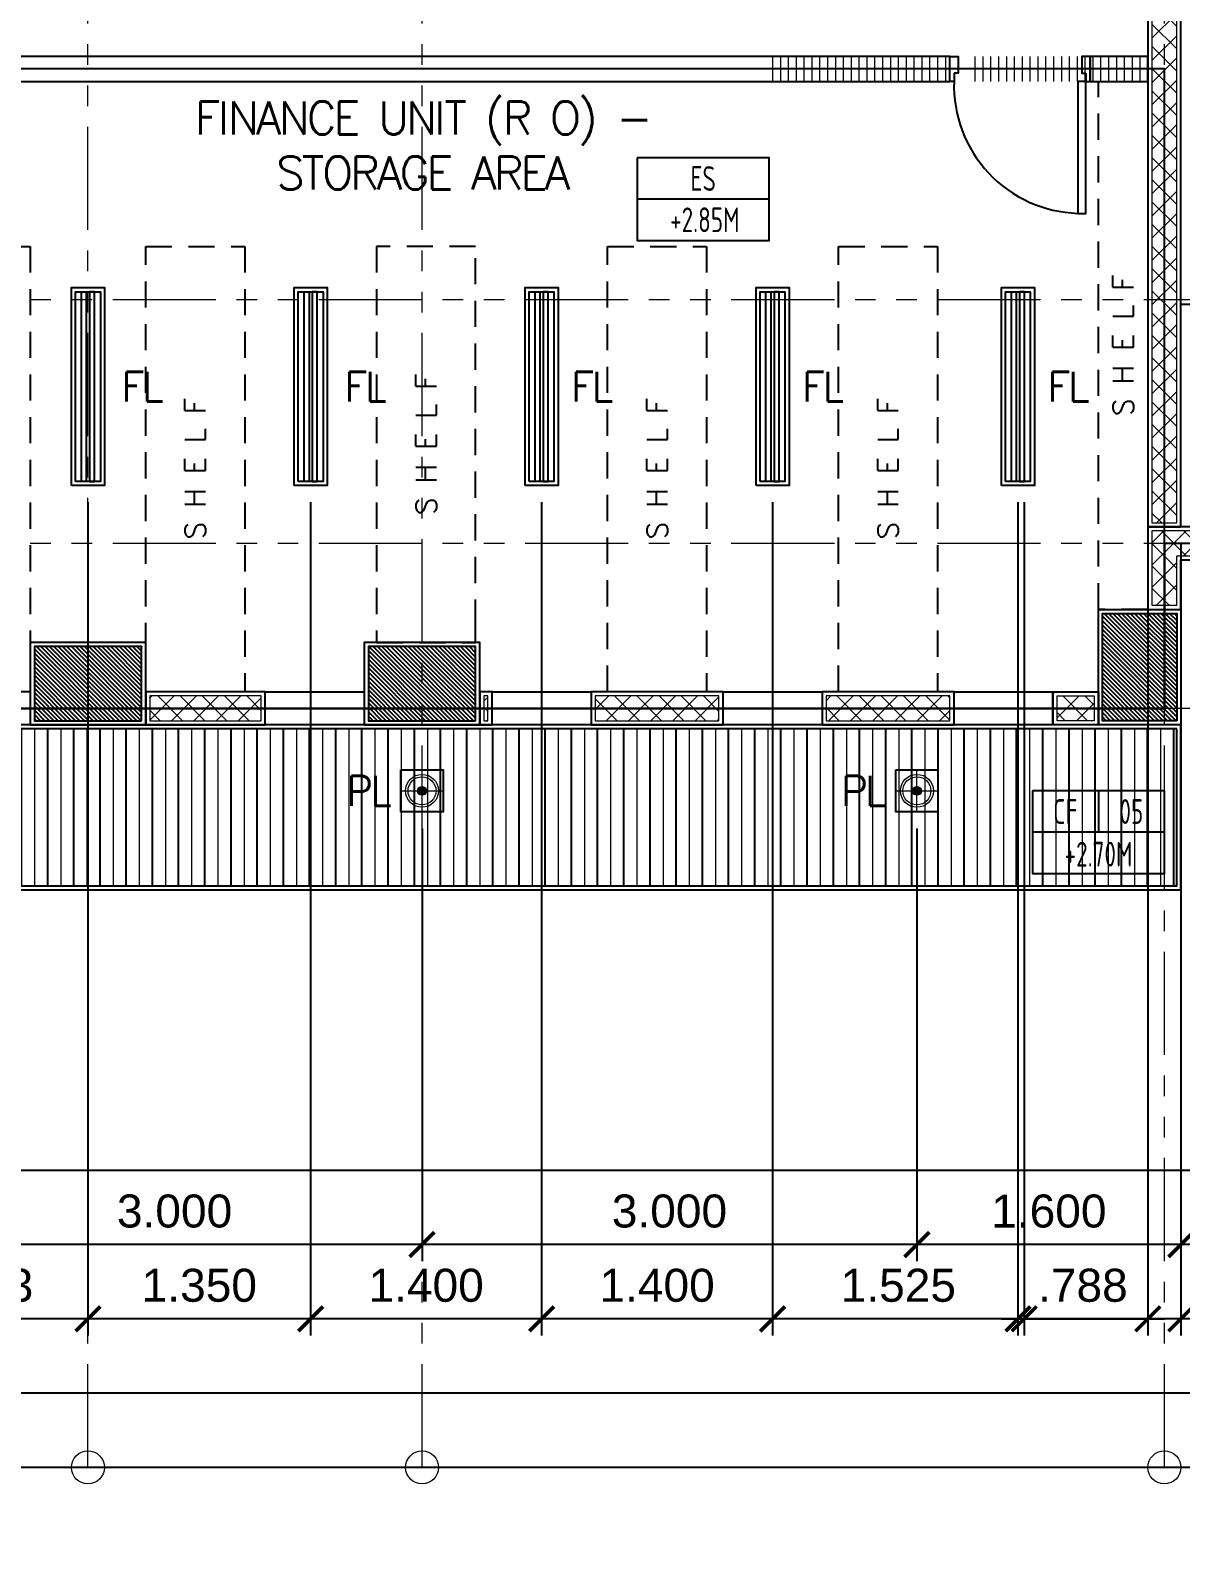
# Model space of a CAD drawing. Header units: metres. Extents: x -12400 to 1, y 0 to 106422.
# Drawn here: x -12202.19 to -12195.21, y 106331.7 to 106340.85 of the extents above; entities that cross this region are included whole.
import ezdxf
from ezdxf.enums import TextEntityAlignment as Align

# ---------------------------------------------------------------- set-up
doc = ezdxf.new("R2010")
doc.units = ezdxf.units.M
doc.header["$PDMODE"] = 35
doc.linetypes.add('HIDDEN2', pattern=[4.762499999999999, 3.175, -1.5875])
doc.linetypes.add('PHANTOM2', pattern=[1.25, 0.625, -0.125, 0.125, -0.125, 0.125, -0.125])
for name, color, linetype, lineweight in [('0.1', 1, 'Continuous', 9), ('A-DIM-100', 8, 'Continuous', 0), ('DIM 001', 251, 'Continuous', 13), ('HATCH', 250, 'Continuous', 5), ('LAYOUT', 1, 'Continuous', 20), ('LF 001', 51, 'Continuous', 20)]:
    doc.layers.add(name, color=color, linetype=linetype, lineweight=lineweight)
for name, color, linetype in [('C-SCHED', 1, 'Continuous'), ('E_FIX_LIGHT1', 2, 'Continuous'), ('FIXTURE', 35, 'Continuous'), ('lighting', 1, 'Continuous'), ('stone', 15, 'Continuous'), ('txt', 2, 'Continuous'), ('WALL', 7, 'Continuous')]:
    doc.layers.add(name, color=color, linetype=linetype)
doc.layers.add('GUIDELINES', color=206, linetype='Continuous', plot=False)
doc.styles.add('architxt', font='architxt.shx', dxfattribs={"width": 0.8})
doc.styles.add('DIMTXT-100', font='arial.ttf')
doc.styles.add('swis721', font='swiss.ttf')
doc.styles.add('T.25', font='romans.shx', dxfattribs={"height": 0.2})
doc.dimstyles.new('D-100', dxfattribs={"dimtxt": 0.2, "dimasz": 0.15, "dimexe": 0.1, "dimexo": 0.1, "dimgap": 0.1, "dimtad": 1, "dimdec": 3, "dimzin": 4, "dimdsep": 46, "dimtxsty": 'DIMTXT-100', "dimblk": 'ARCHTICK', "dimcen": 0.2, "dimdle": 0.1, "dimclrd": 8, "dimclre": 8, "dimclrt": 2, "dimadec": 0, "dimazin": 1, "dimtfac": 1, "dimtdec": 3, "dimtofl": 0, "dimtmove": 2, "dimatfit": 3, "dimfxl": 1, "dimarcsym": 0})
doc.dimstyles.new('DIM 200', dxfattribs={"dimtxt": 200, "dimasz": 1, "dimexe": 0, "dimexo": 40, "dimgap": 50, "dimtad": 1, "dimtoh": 1, "dimdec": 0, "dimlfac": 2, "dimtxsty": 'swis721', "dimblk": 'CIR', "dimcen": 0, "dimclrd": 155, "dimclre": 155, "dimclrt": 4, "dimadec": 0, "dimazin": 0, "dimtfac": 1, "dimtdec": 0, "dimtix": 1, "dimtmove": 1, "dimatfit": 3, "dimldrblk": 'CIR', "dimfxl": 0, "dimarcsym": 0})

# ---------------------------------------------------------------- blocks, each defined once
blk = doc.blocks.new('CIR')
at = {"color": 4}
blk.add_circle((0, 0), 50, dxfattribs=at)
blk = doc.blocks.new('A$C5BEE79EC')
at = {"layer": 'FIXTURE', "color": 3}
for points in [[(-0.1000000000003638, 0.8250000000008413), (-0.1500000000000909, 0.8250000000008413), (-0.1500000000000909, 0.850000000001387), (0, 0.850000000001387), (0, 0.8000000000002956), (-0.1000000000003638, 0.8000000000002956), (-0.1000000000003638, 0.8250000000008413)], [(-0.1000000000003638, 0.0250000000005457), (-0.1500000000000909, 0.0250000000005457), (-0.1500000000000909, 0), (0, 0), (0, 0.05000000000109139), (-0.1000000000003638, 0.05000000000109139), (-0.1000000000003638, 0.0250000000005457)]]:
    blk.add_lwpolyline(points, dxfattribs=at)
at = {"layer": 'FIXTURE', "color": 2, "ltscale": 0.3}
blk.add_lwpolyline([(-0.1500000000000909, 0.0250000000005457), (-0.1500000000000909, 0.0750000000007276), (-0.9500000000003865, 0.0750000000007276), (-0.9500000000003865, 0.0250000000005457)], close=True, dxfattribs=at)
at = {"layer": 'FIXTURE', "color": 1}
blk.add_arc((-0.1750000000002387, 0.05000000000063665), 0.7754031209637504, 88.15238973399559, 178.1523897339972, dxfattribs=at)
blk = doc.blocks.new('A$C1B753C5A')
at = {"layer": 'WALL'}
h = blk.add_hatch(dxfattribs=at)
h.set_pattern_fill('ANSI31', color=250, scale=0.15)
h.set_pattern_definition([(45, (-1494.388102653662, 303.0677240852394), (-0.01325825214724777, 0.01325825214724777), [])])
h.paths.add_polyline_path([(0.4750000000001364, 0.6749999999999545), (0.02500000000009089, 0.6749999999999545), (0.02500000000009095, 0.02499999999997721), (0.4750000000001364, 0.02499999999997721)])
at = {"color": 7}
blk.add_lwpolyline([(0, 0), (0.5000000000002274, 0), (0.5000000000002274, 0.6999999999999318), (0, 0.6999999999999318)], close=True, dxfattribs=at)
at = {"layer": 'stone', "color": 5}
blk.add_lwpolyline([(0.02500000000009095, 0.02499999999997726), (0.4750000000001364, 0.02499999999997726), (0.4750000000001364, 0.6749999999999545), (0.02500000000009095, 0.6749999999999545)], close=True, dxfattribs=at)
blk = doc.blocks.new('COLUMNS2F')
at = {"xscale": -1}
blk.add_blockref('A$C1B753C5A', (-12153.85441529414, 106325.6499565114), dxfattribs=at)
at = {"rotation": 90}
for p in [(-12160.12941529414, 106325.6499565114), (-12158.10441529414, 106325.6499565114)]:
    blk.add_blockref('A$C1B753C5A', p, dxfattribs=at)
blk = doc.blocks.new('*U1967')
at = {"layer": 'HATCH'}
h = blk.add_hatch(dxfattribs=at)
h.set_pattern_fill('ANSI37', color=256, scale=0.03, angle=-180)
h.set_pattern_definition([(225, (2.462500000018339, 0), (0.06735192090801863, -0.06735192090801868), []), (314.9999999999999, (2.462500000018339, 0), (0.06735192090801868, 0.06735192090801861), [])])
h.paths.add_polyline_path([(0.02500000000873115, 0.1749999999883585), (0.02500000000873115, 0.02499999999417923), (3.525000000023796, 0.02499999999417923), (3.525000000023796, 0.1749999999883585)])
blk.add_lwpolyline([(0, 0.1999999999825377), (0, 0), (3.550000000017975, 0), (3.550000000017975, 0.1999999999825377)], close=True)
blk.add_lwpolyline([(0.02500000000873115, 0.1749999999883585), (0.02500000000873115, 0.02499999999417923), (3.525000000023796, 0.02499999999417923), (3.525000000023796, 0.1749999999883585)], close=True, dxfattribs=at)
blk = doc.blocks.new('*U1025')
at = {"layer": 'HATCH'}
h = blk.add_hatch(dxfattribs=at)
h.set_pattern_fill('ANSI31', color=256, scale=0.015, angle=45)
h.set_pattern_definition([(90, (12098.87419102852, -106406.4165946045), (-0.04762500000000001, 0), [])])
h.paths.add_polyline_path([(6.512500000017099, 0.1499999999796273), (6.512500000017099, 0), (7.600000000016735, 0), (7.600000000016735, 0.1499999999796273)])
at = {"color": 3}
blk.add_lwpolyline([(7.600000000016735, 0), (7.600000000016735, 0.1499999999796273), (0, 0.1499999999796273), (0, 0)], close=True, dxfattribs=at)
blk = doc.blocks.new('*U1777')
at = {"layer": 'HATCH'}
h = blk.add_hatch(dxfattribs=at)
h.set_pattern_fill('ANSI37', color=256, scale=0.03, angle=-180)
h.set_pattern_definition([(225, (-0.8125000000049447, 0), (0.06735192090801863, -0.06735192090801868), []), (314.9999999999999, (-0.8125000000049447, 0), (0.06735192090801868, 0.06735192090801861), [])])
h.paths.add_polyline_path([(0.02500000000873115, 0.1749999999883585), (0.02500000000873115, 0.02499999999417923), (0.2500000000005122, 0.02499999999417923), (0.2500000000005122, 0.1749999999883585)])
blk.add_lwpolyline([(0, 0.1999999999825377), (0, 0), (0.2749999999946914, 0), (0.2749999999946914, 0.1999999999825377)], close=True)
blk.add_lwpolyline([(0.02500000000873115, 0.1749999999883585), (0.02500000000873115, 0.02499999999417923), (0.2500000000005122, 0.02499999999417923), (0.2500000000005122, 0.1749999999883585)], close=True, dxfattribs=at)
blk = doc.blocks.new('*U1743')
at = {"layer": 'HATCH'}
h = blk.add_hatch(dxfattribs=at)
h.set_pattern_fill('ANSI37', color=256, scale=0.03, angle=-180)
h.set_pattern_definition([(225, (-0.3624999999914839, 0), (0.06735192090801863, -0.06735192090801868), []), (314.9999999999999, (-0.3624999999914839, 0), (0.06735192090801868, 0.06735192090801861), [])])
h.paths.add_polyline_path([(0.02500000000873115, 0.1749999999883585), (0.02500000000873115, 0.02499999999417923), (0.700000000013973, 0.02499999999417923), (0.700000000013973, 0.1749999999883585)])
blk.add_lwpolyline([(0, 0.1999999999825377), (0, 0), (0.7250000000081522, 0), (0.7250000000081522, 0.1999999999825377)], close=True)
blk.add_lwpolyline([(0.02500000000873115, 0.1749999999883585), (0.02500000000873115, 0.02499999999417923), (0.700000000013973, 0.02499999999417923), (0.700000000013973, 0.1749999999883585)], close=True, dxfattribs=at)
blk = doc.blocks.new('*U1020')
at = {"layer": 'HATCH'}
h = blk.add_hatch(dxfattribs=at)
h.set_pattern_fill('ANSI31', color=256, scale=0.015, angle=45)
h.set_pattern_definition([(90, (12091.62419102852, -106406.4165946045), (-0.04762500000000001, 0), [])])
h.paths.add_polyline_path([(-0.7374999999829033, 0.1499999999796273), (-0.7374999999829033, 0), (0.3500000000167329, 0), (0.3500000000167329, 0.1499999999796273)])
at = {"color": 3}
blk.add_lwpolyline([(0.3500000000167329, 0), (0.3500000000167329, 0.1499999999796273), (0, 0.1499999999796273), (0, 0)], close=True, dxfattribs=at)
blk = doc.blocks.new('*U1775')
at = {"layer": 'HATCH'}
h = blk.add_hatch(dxfattribs=at)
h.set_pattern_fill('ANSI37', color=256, scale=0.03, angle=-180)
h.set_pattern_definition([(225, (-0.2874999999911887, 0), (0.06735192090801863, -0.06735192090801868), []), (314.9999999999999, (-0.2874999999911887, 0), (0.06735192090801868, 0.06735192090801861), [])])
h.paths.add_polyline_path([(0.02500000000873115, 0.1749999999883585), (0.02500000000873115, 0.02499999999417923), (0.7750000000142683, 0.02499999999417923), (0.7750000000142683, 0.1749999999883585)])
blk.add_lwpolyline([(0, 0.1999999999825377), (0, 0), (0.8000000000084475, 0), (0.8000000000084475, 0.1999999999825377)], close=True)
blk.add_lwpolyline([(0.02500000000873115, 0.1749999999883585), (0.02500000000873115, 0.02499999999417923), (0.7750000000142683, 0.02499999999417923), (0.7750000000142683, 0.1749999999883585)], close=True, dxfattribs=at)
blk = doc.blocks.new('*U1551')
at = {"layer": 'HATCH'}
h = blk.add_hatch(dxfattribs=at)
h.set_pattern_fill('ANSI37', color=256, scale=0.03, angle=-180)
h.set_pattern_definition([(225, (-1.012499999947464, 0), (0.06735192090801863, -0.06735192090801868), []), (314.9999999999999, (-1.012499999947464, 0), (0.06735192090801868, 0.06735192090801861), [])])
h.paths.add_polyline_path([(0.02500000000873115, 0.1749999999883585), (0.02500000000873115, 0.02499999999417923), (0.05000000005799277, 0.02499999999417923), (0.05000000005799277, 0.1749999999883585)])
blk.add_lwpolyline([(0, 0.1999999999825377), (0, 0), (0.075000000052172, 0), (0.075000000052172, 0.1999999999825377)], close=True)
blk.add_lwpolyline([(0.02500000000873115, 0.1749999999883585), (0.02500000000873115, 0.02499999999417923), (0.05000000005799277, 0.02499999999417923), (0.05000000005799277, 0.1749999999883585)], close=True, dxfattribs=at)
blk = doc.blocks.new('A$C7ed75b16')
at = {"layer": 'HATCH'}
h = blk.add_hatch(dxfattribs=at)
h.set_pattern_fill('ANSI37', color=256, scale=0.03)
h.set_pattern_definition([(45, (12161.35441529413, -106386.5702236537), (-0.06735192090801866, 0.06735192090801866), []), (135, (12161.35441529413, -106386.5702236537), (-0.06735192090801866, -0.06735192090801864), [])])
h.paths.add_polyline_path([(10.3250000000553, 2.025000000023283), (10.3250000000553, 2.175000000032014), (10.02499999998872, 2.17500000014843), (10.02499999998872, 1.725000000020373), (10.17500000000109, 1.725000000020373), (10.17500000000109, 2.025000000139698)])
at = {"color": 8}
blk.add_lwpolyline([(10.20000000000073, 3.550000000017462), (12.89999999997963, 3.550000000017462)], dxfattribs=at)
blk.add_lwpolyline([(10.35000000004948, 2.000000000029104), (10.35000000004948, 2.200000000026193), (9.999999999994543, 2.200000000142609), (9.999999999994543, 1.700000000026193), (10.19999999999527, 1.700000000026193), (10.19999999999527, 2.000000000145519)], close=True)
at = {"color": 1}
for points in [[(4.650000000001455, 1.19999999999709), (5.25, 1.19999999999709), (5.25, 0.9999999999854481), (4.650000000001455, 0.9999999999854481)], [(6.025000000052387, 1.19999999999709), (6.62500000003638, 1.19999999999709), (6.62500000003638, 1), (6.025000000052387, 1)], [(7.425000000044747, 1.199999999982538), (8.025000000052387, 1.199999999982538), (8.025000000052387, 1.000000000014552), (7.425000000044747, 1.000000000014552)], [(8.825000000060754, 1.19999999999709), (9.425000000053842, 1.19999999999709), (9.425000000053842, 1), (8.825000000060754, 1)]]:
    blk.add_lwpolyline(points, close=True, dxfattribs=at)
at = {"layer": 'GUIDELINES'}
for points in [[(1.100000000000364, 19.60000000002037), (10.10000000000036, 19.60000000002037), (10.10000000000036, 18.90000000002328), (18.10000000000036, 18.90000000002328), (18.10000000000036, 19.60000000002037), (27.10000000000036, 19.60000000002037), (27.10000000000036, 1.100000000020373), (18.10000000000036, 1.100000000020373), (18.10000000000036, 2.100000000136788), (10.10000000000036, 2.100000000136788), (10.10000000000036, 1.100000000020373), (1.100000000000364, 1.100000000020373)], [(10.10000000000036, 4.975000000034925), (10.10000000000036, 4.975000000034925), (10.10000000000036, 4.975000000034925), (1.099999999945794, 4.975000000034925), (1.100000000000364, 1.100000000020373), (10.10000000002947, 1.100000000020373)]]:
    blk.add_lwpolyline(points, close=True, dxfattribs=at)
at = {"layer": 'HATCH'}
blk.add_lwpolyline([(10.3250000000553, 2.025000000023283), (10.3250000000553, 2.175000000032014), (10.02499999998872, 2.17500000014843), (10.02499999998872, 1.725000000020373), (10.17500000000109, 1.725000000020373), (10.17500000000109, 2.025000000139698)], close=True, dxfattribs=at)
for name, p in [('COLUMNS2F', (12164.05441529414, -106324.6499565114)), ('*U1025', (1.199999999982538, 4.900000000052387)), ('*U1020', (9.650000000001455, 4.900000000037835)), ('*U1743', (3.925000000001091, 1.000000000014552)), ('*U1551', (5.950000000000728, 1.000000000014552)), ('*U1775', (6.625000000043656, 1)), ('*U1775', (8.025000000052387, 1.000000000014552))]:
    blk.add_blockref(name, p)
at = {"rotation": 90}
blk.add_blockref('*U1967', (10.20000000000073, 2.200000000404543), dxfattribs=at)
at = {"xscale": -1}
blk.add_blockref('*U1777', (9.700000000000728, 1.000000000014552), dxfattribs=at)
at = {"layer": 'WALL', "rotation": 90}
blk.add_blockref('A$C5BEE79EC', (9.650000000001455, 5.050000000032014), dxfattribs=at)
blk = doc.blocks.new('L1')
at = {"layer": 'LF 001', "lineweight": 20, "ltscale": 1500}
h = blk.add_hatch(color=256, dxfattribs=at)
edge = h.paths.add_edge_path()
edge.add_arc((1.13686837721616e-13, -1.13686837721616e-13), 0.0318958546358772, 0, 360)
at = {"layer": 'LF 001', "color": 76, "lineweight": 18, "ltscale": 1500}
for points in [[(1.13686837721616e-13, 0.1499999999997499), (1.13686837721616e-13, -0.1500000000000909)], [(-0.1499999999999773, -1.13686837721616e-13), (0.1500000000000909, -1.13686837721616e-13)]]:
    blk.add_lwpolyline(points, dxfattribs=at)
at = {"layer": 'LF 001', "ltscale": 1500}
blk.add_lwpolyline([(-0.09999999999990905, -1.13686837721616e-13, -1), (0.1000000000000227, -1.13686837721616e-13, -1)], format="xyb", close=True, dxfattribs=at)
at = {"layer": 'LF 001', "lineweight": 20, "ltscale": 1500}
blk.add_circle((1.13686837721616e-13, -1.13686837721616e-13), 0.0318958546358772, dxfattribs=at)
blk = doc.blocks.new('LO')
at = {"layer": 'LAYOUT', "xscale": 1000, "yscale": 1000, "zscale": 1000}
blk.add_blockref('L1', (0, 0), dxfattribs=at)
blk = doc.blocks.new('*U1960')
at = {"layer": 'LF 001', "ltscale": 1500}
blk.add_circle((0, -3.995415109869782e-14), 0.0998520709958535, dxfattribs=at)
at = {"layer": 'lighting', "xscale": 0.0008492979043710491, "yscale": 0.0008492979043710491, "zscale": 0.0008492979043710491}
blk.add_blockref('LO', (0, -3.995415109869782e-14), dxfattribs=at)
blk = doc.blocks.new('LEDPENDANTLT')
at = {"color": 1}
for points in [[(0, 0.1999999999970896), (1.200000000000728, 0.1999999999970896), (1.200000000000728, 0), (0, 0)], [(0.02499999999417923, 0.1750000000029104), (1.175000000006548, 0.1750000000029104), (1.175000000006548, 0.02499999999417923), (0.02499999999417923, 0.02499999999417923)]]:
    blk.add_lwpolyline(points, close=True, dxfattribs=at)
at = {"color": 2}
for points in [[(1.174999999995634, 0.1100000000005821), (0.02499999999417923, 0.1100000000005821), (0.02499999999417923, 0.1399999999994179), (1.174999999995634, 0.1399999999994179)], [(1.174999999995634, 0.09000000001105946), (0.02499999999417923, 0.09000000001105946), (0.02499999999417923, 0.06000000001222361), (1.174999999995634, 0.06000000001222361)]]:
    blk.add_lwpolyline(points, close=True, dxfattribs=at)
blk = doc.blocks.new('A$Cc2b2540e')
h = blk.add_hatch()
h.set_pattern_fill('ANSI31', color=8, scale=0.05, angle=45)
h.set_pattern_definition([(90, (12129.21296792572, -106290.2629166174), (-0.15875, 0), [])])
h.paths.add_polyline_path([(10.17500000000655, 0.9750000000058208), (1.01035533905997, 0.9749999999912689), (0.06035533904650947, 0.02499999999417923), (10.17500000000655, 0.02499999999417923)])
at = {"color": 1, "linetype": 'HIDDEN2', "ltscale": 0.05}
for points in [[(9.700000000000728, 4.900000000037835), (10, 4.900000000037835), (10, 1.700000000026193), (9.700000000000728, 1.700000000026193)], [(2.625, 3.900000000008731), (3.225000000000364, 3.900000000008731), (3.225000000000364, 1.19999999999709), (2.625, 1.19999999999709)], [(3.925000000001091, 3.899999999994179), (4.525000000001455, 3.899999999994179), (4.525000000001455, 1.199999999982538), (3.925000000001091, 1.199999999982538)], [(5.925000000024738, 1.600000000020373), (5.925000000024738, 3.899999999994179), (5.325000000024374, 3.899999999994179), (5.325000000024374, 1.500000000014552), (5.925000000024738, 1.500000000014552), (5.925000000024738, 1.600000000020373), (5.925000000024738, 1.600000000020373)], [(6.725000000047658, 3.899999999994179), (7.325000000048021, 3.899999999994179), (7.325000000048021, 1.199999999982538), (6.725000000047658, 1.199999999982538)], [(8.125000000049113, 3.900000000008731), (8.725000000049477, 3.900000000008731), (8.725000000049477, 1.19999999999709), (8.125000000049113, 1.19999999999709)]]:
    blk.add_lwpolyline(points, close=True, dxfattribs=at)
at = {"color": 1}
blk.add_lwpolyline([(10.20000000000073, 1), (1.000000000003638, 0.9999999999854481), (0, 0), (10.20000000000073, 0), (10.20000000000073, 1)], dxfattribs=at)
at = {"color": 8}
blk.add_lwpolyline([(10.17500000000655, 0.9750000000058208), (1.01035533905997, 0.9749999999912689), (0.06035533904650947, 0.02499999999417923), (10.17500000000655, 0.02499999999417923)], close=True, dxfattribs=at)
at = {"color": 1}
for points in [[(5.472605314345856, 0.727394685629406), (5.72739468565851, 0.7273946856439579), (5.72739468565851, 0.4726053143531317), (5.472605314345856, 0.4726053143385798)], [(8.472605314345856, 0.727394685629406), (8.72739468565851, 0.7273946856439579), (8.72739468565851, 0.4726053143531317), (8.472605314345856, 0.4726053143385798)]]:
    blk.add_lwpolyline(points, close=True, dxfattribs=at)
at = {"rotation": 90}
for p in [(3.674999999999272, 2.449999999706051), (5.02500000001055, 2.449999999706051), (6.425000000033833, 2.449999999706051), (7.825000000046202, 2.449999999706051), (9.312500000023647, 2.449999999706051)]:
    blk.add_blockref('LEDPENDANTLT', p, dxfattribs=at)
at = {"layer": 'E_FIX_LIGHT1', "rotation": 90}
for p in [(5.600000000002183, 0.5999999999912689), (8.600000000002183, 0.5999999999912689)]:
    blk.add_blockref('*U1960', p, dxfattribs=at)
at = {"layer": '0.1', "color": 2, "char_height": 0.125, "attachment_point": 5, "rotation": 89.99999999999993, "style": 'T.25'}
for insert in [(9.8497144052144, 3.300000000032014), (5.624714405237683, 2.69999999999709), (4.224714405216218, 2.552505409155856), (7.024714405262785, 2.552505409155856), (8.42471440526242, 2.552505409170408)]:
    blk.add_mtext_dynamic_manual_height_columns('{\\C3;S H E L F}', width=1.286489697929028, gutter_width=1, heights=[0], dxfattribs=dict(at, insert=insert))
at = {"layer": 'txt', "color": 6, "linetype": 'Continuous', "char_height": 0.18, "attachment_point": 5, "style": 'T.25'}
for s, insert in [('{\\T0.9;FL}', (3.900000000001455, 3.04999999969732)), ('{\\T0.9;FL}', (5.250958697541137, 3.04999999969732)), ('{\\T0.9;FL}', (6.625000000034561, 3.04999999969732)), ('{\\T0.9;FL}', (8.02500000004693, 3.04999999969732)), ('{\\T0.9;FL}', (9.512500000024374, 3.04999999969732)), ('{\\T0.9;PL}', (5.272605314345128, 0.6000000000058208)), ('{\\T0.9;PL}', (8.272605314345128, 0.6000000000058208))]:
    blk.add_mtext_dynamic_manual_height_columns(s, width=0.6453045245441018, gutter_width=0.001, heights=[0], dxfattribs=dict(at, insert=insert))
blk = doc.blocks.new('_ArchTick')
at = {"color": 0, "linetype": 'ByBlock', "const_width": 0.15}
blk.add_lwpolyline([(-0.5, -0.5), (0.5, 0.5)], dxfattribs=at)
blk = doc.blocks.new('*D1183')
at = {"layer": 'DEFPOINTS', "color": 0, "transparency": 16777216}
for p in [(-12194.53796792574, 106338.3865394432), (-12195.21296792572, 106337.8365394436), (-12195.21296792572, 106333.0365394432)]:
    blk.add_point(p, dxfattribs=at)
at = {"layer": 'DIM 001', "color": 8, "lineweight": -2, "transparency": 16777216}
for p, q in [((-12194.53796792574, 106338.2865394432), (-12194.53796792574, 106332.9365394432)), ((-12195.21296792572, 106337.7365394436), (-12195.21296792572, 106332.9365394432)), ((-12194.43796792574, 106333.0365394432), (-12195.31296792572, 106333.0365394432))]:
    blk.add_line(p, q, dxfattribs=at)
at = {"layer": 'DIM 001', "color": 8, "lineweight": -2, "transparency": 16777216, "xscale": 0.15, "yscale": 0.15, "zscale": 0.15, "rotation": 180}
blk.add_blockref('_ArchTick', (-12195.21296792572, 106333.0365394432), dxfattribs=at)
at = {"layer": 'DIM 001', "color": 8, "lineweight": -2, "transparency": 16777216, "xscale": 0.15, "yscale": 0.15, "zscale": 0.15}
blk.add_blockref('_ArchTick', (-12194.53796792574, 106333.0365394432), dxfattribs=at)
at = {"layer": 'DIM 001', "color": 2, "transparency": 16777216, "insert": (-12194.87546792573, 106333.2365394432), "char_height": 0.2, "attachment_point": 5, "style": 'DIMTXT-100'}
blk.add_mtext('.675', dxfattribs=at)
blk = doc.blocks.new('*D1184')
at = {"layer": 'DEFPOINTS', "color": 0, "transparency": 16777216}
for p in [(-12196.20046792569, 106338.0865394429), (-12195.4129679257, 106338.0865394429), (-12195.4129679257, 106333.0365394432)]:
    blk.add_point(p, dxfattribs=at)
at = {"layer": 'DIM 001', "color": 8, "lineweight": -2, "transparency": 16777216}
for p, q in [((-12196.20046792569, 106337.9865394429), (-12196.20046792569, 106332.9365394432)), ((-12195.4129679257, 106337.9865394429), (-12195.4129679257, 106332.9365394432)), ((-12196.30046792569, 106333.0365394432), (-12195.3129679257, 106333.0365394432))]:
    blk.add_line(p, q, dxfattribs=at)
at = {"layer": 'DIM 001', "color": 8, "lineweight": -2, "transparency": 16777216, "xscale": 0.15, "yscale": 0.15, "zscale": 0.15, "rotation": 180}
blk.add_blockref('_ArchTick', (-12196.20046792569, 106333.0365394432), dxfattribs=at)
at = {"layer": 'DIM 001', "color": 8, "lineweight": -2, "transparency": 16777216, "xscale": 0.15, "yscale": 0.15, "zscale": 0.15}
blk.add_blockref('_ArchTick', (-12195.4129679257, 106333.0365394432), dxfattribs=at)
at = {"layer": 'DIM 001', "color": 2, "transparency": 16777216, "insert": (-12195.8067179257, 106333.2386540408), "char_height": 0.2, "attachment_point": 5, "style": 'DIMTXT-100'}
blk.add_mtext('.788', dxfattribs=at)
blk = doc.blocks.new('*D1185')
at = {"layer": 'DEFPOINTS', "color": 0, "transparency": 16777216}
for p in [(-12197.68796792567, 106338.0865394429), (-12196.16296792572, 106338.0865394429), (-12197.68796792567, 106333.0365394432)]:
    blk.add_point(p, dxfattribs=at)
at = {"layer": 'DIM 001', "color": 8, "lineweight": -2, "transparency": 16777216}
for p, q in [((-12197.68796792567, 106337.9865394429), (-12197.68796792567, 106332.9365394432)), ((-12196.16296792572, 106337.9865394429), (-12196.16296792572, 106332.9365394432)), ((-12196.06296792572, 106333.0365394432), (-12197.78796792567, 106333.0365394432))]:
    blk.add_line(p, q, dxfattribs=at)
at = {"layer": 'DIM 001', "color": 8, "lineweight": -2, "transparency": 16777216, "xscale": 0.15, "yscale": 0.15, "zscale": 0.15, "rotation": 180}
blk.add_blockref('_ArchTick', (-12197.68796792567, 106333.0365394432), dxfattribs=at)
at = {"layer": 'DIM 001', "color": 8, "lineweight": -2, "transparency": 16777216, "xscale": 0.15, "yscale": 0.15, "zscale": 0.15}
blk.add_blockref('_ArchTick', (-12196.16296792572, 106333.0365394432), dxfattribs=at)
at = {"layer": 'DIM 001', "color": 2, "transparency": 16777216, "insert": (-12196.9254679257, 106333.2386540408), "char_height": 0.2, "attachment_point": 5, "style": 'DIMTXT-100'}
blk.add_mtext('1.525', dxfattribs=at)
blk = doc.blocks.new('*D1186')
at = {"layer": 'DEFPOINTS', "color": 0, "transparency": 16777216}
for p in [(-12199.08796792567, 106338.0865394429), (-12197.68796792567, 106338.0865394429), (-12199.08796792567, 106333.0365394432)]:
    blk.add_point(p, dxfattribs=at)
at = {"layer": 'DIM 001', "color": 8, "lineweight": -2, "transparency": 16777216}
for p, q in [((-12199.08796792567, 106337.9865394429), (-12199.08796792567, 106332.9365394432)), ((-12197.68796792567, 106337.9865394429), (-12197.68796792567, 106332.9365394432)), ((-12197.58796792567, 106333.0365394432), (-12199.18796792567, 106333.0365394432))]:
    blk.add_line(p, q, dxfattribs=at)
at = {"layer": 'DIM 001', "color": 8, "lineweight": -2, "transparency": 16777216, "xscale": 0.15, "yscale": 0.15, "zscale": 0.15, "rotation": 180}
blk.add_blockref('_ArchTick', (-12199.08796792567, 106333.0365394432), dxfattribs=at)
at = {"layer": 'DIM 001', "color": 8, "lineweight": -2, "transparency": 16777216, "xscale": 0.15, "yscale": 0.15, "zscale": 0.15}
blk.add_blockref('_ArchTick', (-12197.68796792567, 106333.0365394432), dxfattribs=at)
at = {"layer": 'DIM 001', "color": 2, "transparency": 16777216, "insert": (-12198.38796792567, 106333.2386540408), "char_height": 0.2, "attachment_point": 5, "style": 'DIMTXT-100'}
blk.add_mtext('1.400', dxfattribs=at)
blk = doc.blocks.new('*D1187')
at = {"layer": 'DEFPOINTS', "color": 0, "transparency": 16777216}
for p in [(-12200.48796792568, 106338.0865394429), (-12199.08796792568, 106338.0865394429), (-12200.48796792568, 106333.0365394432)]:
    blk.add_point(p, dxfattribs=at)
at = {"layer": 'DIM 001', "color": 8, "lineweight": -2, "transparency": 16777216}
for p, q in [((-12200.48796792568, 106337.9865394429), (-12200.48796792568, 106332.9365394432)), ((-12199.08796792568, 106337.9865394429), (-12199.08796792568, 106332.9365394432)), ((-12198.98796792568, 106333.0365394432), (-12200.58796792568, 106333.0365394432))]:
    blk.add_line(p, q, dxfattribs=at)
at = {"layer": 'DIM 001', "color": 8, "lineweight": -2, "transparency": 16777216, "xscale": 0.15, "yscale": 0.15, "zscale": 0.15, "rotation": 180}
blk.add_blockref('_ArchTick', (-12200.48796792568, 106333.0365394432), dxfattribs=at)
at = {"layer": 'DIM 001', "color": 8, "lineweight": -2, "transparency": 16777216, "xscale": 0.15, "yscale": 0.15, "zscale": 0.15}
blk.add_blockref('_ArchTick', (-12199.08796792568, 106333.0365394432), dxfattribs=at)
at = {"layer": 'DIM 001', "color": 2, "transparency": 16777216, "insert": (-12199.78796792568, 106333.2386540408), "char_height": 0.2, "attachment_point": 5, "style": 'DIMTXT-100'}
blk.add_mtext('1.400', dxfattribs=at)
blk = doc.blocks.new('*D1188')
at = {"layer": 'DEFPOINTS', "color": 0, "transparency": 16777216}
for p in [(-12201.83796792572, 106338.0865394429), (-12200.48796792571, 106338.0865394429), (-12201.83796792572, 106333.0365394432)]:
    blk.add_point(p, dxfattribs=at)
at = {"layer": 'DIM 001', "color": 8, "lineweight": -2, "transparency": 16777216}
for p, q in [((-12201.83796792572, 106337.9865394429), (-12201.83796792572, 106332.9365394432)), ((-12200.48796792571, 106337.9865394429), (-12200.48796792571, 106332.9365394432)), ((-12200.38796792571, 106333.0365394432), (-12201.93796792572, 106333.0365394432))]:
    blk.add_line(p, q, dxfattribs=at)
at = {"layer": 'DIM 001', "color": 8, "lineweight": -2, "transparency": 16777216, "xscale": 0.15, "yscale": 0.15, "zscale": 0.15, "rotation": 180}
blk.add_blockref('_ArchTick', (-12201.83796792572, 106333.0365394432), dxfattribs=at)
at = {"layer": 'DIM 001', "color": 8, "lineweight": -2, "transparency": 16777216, "xscale": 0.15, "yscale": 0.15, "zscale": 0.15}
blk.add_blockref('_ArchTick', (-12200.48796792571, 106333.0365394432), dxfattribs=at)
at = {"layer": 'DIM 001', "color": 2, "transparency": 16777216, "insert": (-12201.16296792571, 106333.2387222536), "char_height": 0.2, "attachment_point": 5, "style": 'DIMTXT-100'}
blk.add_mtext('1.350', dxfattribs=at)
blk = doc.blocks.new('*D1189')
at = {"layer": 'DEFPOINTS', "color": 0, "transparency": 16777216}
for p in [(-12203.20046792573, 106338.0865394429), (-12201.83796792572, 106338.0865394429), (-12203.20046792573, 106333.0365394432)]:
    blk.add_point(p, dxfattribs=at)
at = {"layer": 'DIM 001', "color": 8, "lineweight": -2, "transparency": 16777216}
for p, q in [((-12203.20046792573, 106337.9865394429), (-12203.20046792573, 106332.9365394432)), ((-12201.83796792572, 106337.9865394429), (-12201.83796792572, 106332.9365394432)), ((-12201.73796792572, 106333.0365394432), (-12203.30046792573, 106333.0365394432))]:
    blk.add_line(p, q, dxfattribs=at)
at = {"layer": 'DIM 001', "color": 8, "lineweight": -2, "transparency": 16777216, "xscale": 0.15, "yscale": 0.15, "zscale": 0.15, "rotation": 180}
blk.add_blockref('_ArchTick', (-12203.20046792573, 106333.0365394432), dxfattribs=at)
at = {"layer": 'DIM 001', "color": 8, "lineweight": -2, "transparency": 16777216, "xscale": 0.15, "yscale": 0.15, "zscale": 0.15}
blk.add_blockref('_ArchTick', (-12201.83796792572, 106333.0365394432), dxfattribs=at)
at = {"layer": 'DIM 001', "color": 2, "transparency": 16777216, "insert": (-12202.51921792572, 106333.2387222536), "char_height": 0.2, "attachment_point": 5, "style": 'DIMTXT-100'}
blk.add_mtext('1.363', dxfattribs=at)
blk = doc.blocks.new('*D1191')
at = {"layer": 'DEFPOINTS', "color": 0, "transparency": 16777216}
for p in [(-12196.81296792572, 106336.1091447575), (-12195.21296792572, 106335.6365394432), (-12196.81296792572, 106333.4865394432)]:
    blk.add_point(p, dxfattribs=at)
at = {"layer": 'DIM 001', "color": 8, "lineweight": -2, "transparency": 16777216}
for p, q in [((-12196.81296792572, 106336.0091447575), (-12196.81296792572, 106333.3865394432)), ((-12195.21296792572, 106335.5365394432), (-12195.21296792572, 106333.3865394432)), ((-12195.11296792572, 106333.4865394432), (-12196.91296792572, 106333.4865394432))]:
    blk.add_line(p, q, dxfattribs=at)
at = {"layer": 'DIM 001', "color": 8, "lineweight": -2, "transparency": 16777216, "xscale": 0.15, "yscale": 0.15, "zscale": 0.15, "rotation": 180}
blk.add_blockref('_ArchTick', (-12196.81296792572, 106333.4865394432), dxfattribs=at)
at = {"layer": 'DIM 001', "color": 8, "lineweight": -2, "transparency": 16777216, "xscale": 0.15, "yscale": 0.15, "zscale": 0.15}
blk.add_blockref('_ArchTick', (-12195.21296792572, 106333.4865394432), dxfattribs=at)
at = {"layer": 'DIM 001', "color": 2, "transparency": 16777216, "insert": (-12196.01296792572, 106333.6886540408), "char_height": 0.2, "attachment_point": 5, "style": 'DIMTXT-100'}
blk.add_mtext('1.600', dxfattribs=at)
blk = doc.blocks.new('*D1192')
at = {"layer": 'DEFPOINTS', "color": 0, "transparency": 16777216}
for p in [(-12199.81296792572, 106336.1091447575), (-12196.81296792572, 106336.1091447575), (-12199.81296792572, 106333.4865394432)]:
    blk.add_point(p, dxfattribs=at)
at = {"layer": 'DIM 001', "color": 8, "lineweight": -2, "transparency": 16777216}
for p, q in [((-12199.81296792572, 106336.0091447575), (-12199.81296792572, 106333.3865394432)), ((-12196.81296792572, 106336.0091447575), (-12196.81296792572, 106333.3865394432)), ((-12196.71296792572, 106333.4865394432), (-12199.91296792572, 106333.4865394432))]:
    blk.add_line(p, q, dxfattribs=at)
at = {"layer": 'DIM 001', "color": 8, "lineweight": -2, "transparency": 16777216, "xscale": 0.15, "yscale": 0.15, "zscale": 0.15, "rotation": 180}
blk.add_blockref('_ArchTick', (-12199.81296792572, 106333.4865394432), dxfattribs=at)
at = {"layer": 'DIM 001', "color": 8, "lineweight": -2, "transparency": 16777216, "xscale": 0.15, "yscale": 0.15, "zscale": 0.15}
blk.add_blockref('_ArchTick', (-12196.81296792572, 106333.4865394432), dxfattribs=at)
at = {"layer": 'DIM 001', "color": 2, "transparency": 16777216, "insert": (-12198.31296792572, 106333.6887222536), "char_height": 0.2, "attachment_point": 5, "style": 'DIMTXT-100'}
blk.add_mtext('3.000', dxfattribs=at)
blk = doc.blocks.new('*D1193')
at = {"layer": 'DEFPOINTS', "color": 0, "transparency": 16777216}
for p in [(-12202.81296792572, 106336.1091447575), (-12199.81296792572, 106336.1091447575), (-12202.81296792572, 106333.4865394432)]:
    blk.add_point(p, dxfattribs=at)
at = {"layer": 'DIM 001', "color": 8, "lineweight": -2, "transparency": 16777216}
for p, q in [((-12202.81296792572, 106336.0091447575), (-12202.81296792572, 106333.3865394432)), ((-12199.81296792572, 106336.0091447575), (-12199.81296792572, 106333.3865394432)), ((-12199.71296792572, 106333.4865394432), (-12202.91296792572, 106333.4865394432))]:
    blk.add_line(p, q, dxfattribs=at)
at = {"layer": 'DIM 001', "color": 8, "lineweight": -2, "transparency": 16777216, "xscale": 0.15, "yscale": 0.15, "zscale": 0.15, "rotation": 180}
blk.add_blockref('_ArchTick', (-12202.81296792572, 106333.4865394432), dxfattribs=at)
at = {"layer": 'DIM 001', "color": 8, "lineweight": -2, "transparency": 16777216, "xscale": 0.15, "yscale": 0.15, "zscale": 0.15}
blk.add_blockref('_ArchTick', (-12199.81296792572, 106333.4865394432), dxfattribs=at)
at = {"layer": 'DIM 001', "color": 2, "transparency": 16777216, "insert": (-12201.31296792572, 106333.6887222536), "char_height": 0.2, "attachment_point": 5, "style": 'DIMTXT-100'}
blk.add_mtext('3.000', dxfattribs=at)
blk = doc.blocks.new('*D1524')
at = {"layer": 'DEFPOINTS', "color": 0, "transparency": 16777216}
for p in [(-12298.64187663414, 106345.9544916112), (-12298.64187663414, 106345.9544916112), (0.5999999999949068, 0.07500000001164153)]:
    blk.add_point(p, dxfattribs=at)
at = {"layer": 'DIM 001', "color": 8, "lineweight": -2, "transparency": 16777216}
for p, q in [((0.5999999999949068, 0.1750000000116415), (0.6000000000014186, 106346.0544916112)), ((0.7000000000014186, 106345.9544916112), (-12298.74187663415, 106345.9544916112))]:
    blk.add_line(p, q, dxfattribs=at)
at = {"layer": 'DIM 001', "color": 8, "lineweight": -2, "transparency": 16777216, "xscale": 0.15, "yscale": 0.15, "zscale": 0.15, "rotation": 180}
blk.add_blockref('_ArchTick', (-12298.64187663414, 106345.9544916112), dxfattribs=at)
at = {"layer": 'DIM 001', "color": 8, "lineweight": -2, "transparency": 16777216, "xscale": 0.15, "yscale": 0.15, "zscale": 0.15}
blk.add_blockref('_ArchTick', (0.6000000000014186, 106345.9544916112), dxfattribs=at)
at = {"layer": 'DIM 001', "color": 2, "transparency": 16777216, "insert": (-6149.020938317071, 106346.1566062088), "char_height": 0.2, "attachment_point": 5, "style": 'DIMTXT-100'}
blk.add_mtext('12299.242', dxfattribs=at)
blk = doc.blocks.new('GRID1')
at = {"color": 6, "linetype": 'PHANTOM2'}
for points in [[(-12157.77941529414, 106384.7702236537), (-12157.77941529414, 106412.5702236537)], [(-12155.75441529414, 106384.7702236537), (-12155.75441529414, 106412.5702236537)], [(-12151.25441529414, 106384.7702236537), (-12151.25441529414, 106412.5702236537)], [(-12130.75441529413, 106391.8452236537), (-12163.75441529414, 106391.8452236537)], [(-12130.7544152941, 106390.3702236538), (-12163.75441529411, 106390.3702236538)], [(-12130.75441529413, 106389.3702236537), (-12163.75441529414, 106389.3702236537)]]:
    blk.add_leader(points, dimstyle='DIM 200', override={"dimasz": 0.002, "dimgap": 60, "dimtad": 0}, dxfattribs=at)

msp = doc.modelspace()

# ---------------------------------------------------------------- hatches: boundary and pattern name
at = {"layer": 'HATCH'}
h = msp.add_hatch(dxfattribs=at)
h.set_pattern_fill('ANSI31', color=8, scale=0.05, angle=45)
h.set_pattern_definition([(90, (-76.20000000000255, 45.37362282573304), (-0.15875, 0), [])])
h.paths.add_polyline_path([(-12195.23796792571, 106336.6115394432), (-12204.40261258666, 106336.6115394432), (-12205.35261258667, 106335.6615394432), (-12195.23796792571, 106335.6615394432)])

# ---------------------------------------------------------------- linework, layer by layer
at = {"color": 1, "linetype": 'HIDDEN2', "ltscale": 0.05}
msp.add_lwpolyline([(-12195.71296792572, 106340.5365394432), (-12195.41296792572, 106340.5365394432), (-12195.41296792572, 106337.3365394432), (-12195.71296792572, 106337.3365394432)], close=True, dxfattribs=at)
at = {"color": 1}
msp.add_lwpolyline([(-12195.21296792572, 106336.6365394432), (-12204.41296792571, 106336.6365394432), (-12205.41296792572, 106335.6365394432), (-12195.21296792572, 106335.6365394432), (-12195.21296792572, 106336.6365394432)], dxfattribs=at)
at = {"color": 8}
msp.add_lwpolyline([(-12195.23796792571, 106336.6115394432), (-12204.40261258666, 106336.6115394432), (-12205.35261258667, 106335.6615394432), (-12195.23796792571, 106335.6615394432)], close=True, dxfattribs=at)
at = {"color": 1}
for points in [[(-12199.94036261137, 106336.3639341288), (-12199.68557324006, 106336.3639341288), (-12199.68557324006, 106336.1091447575), (-12199.94036261137, 106336.1091447575)], [(-12196.94036261137, 106336.3639341288), (-12196.68557324006, 106336.3639341288), (-12196.68557324006, 106336.1091447575), (-12196.94036261137, 106336.1091447575)]]:
    msp.add_lwpolyline(points, close=True, dxfattribs=at)
at = {"layer": 'C-SCHED'}
for p, q in [((-12197.70889991899, 106339.8228650676), (-12198.50889991899, 106339.8228650676)), ((-12195.71296792572, 106336.2365394432), (-12195.71296792572, 106335.9865394432)), ((-12195.31296792572, 106335.9865394432), (-12196.11296792572, 106335.9865394432))]:
    msp.add_line(p, q, dxfattribs=at)
for points in [[(-12198.50889991899, 106340.0728650676), (-12198.50889991899, 106339.5728650676), (-12197.70889991899, 106339.5728650676), (-12197.70889991899, 106340.0728650676)], [(-12196.11296792572, 106336.2365394432), (-12196.11296792572, 106335.7365394432), (-12195.31296792572, 106335.7365394432), (-12195.31296792572, 106336.2365394432)]]:
    msp.add_lwpolyline(points, close=True, dxfattribs=at)
at = {"layer": 'GUIDELINES'}
for points in [[(-12207.81296792572, 106359.9365394432), (-12174.81296792571, 106359.9365394432), (-12174.81296792571, 106332.1365394432), (-12207.81296792572, 106332.1365394432)], [(-12207.36296792572, 106359.4865394432), (-12175.26296792572, 106359.4865394432), (-12175.26296792572, 106332.5865394432), (-12207.36296792572, 106332.5865394432)], [(-12206.91296792572, 106359.0365394432), (-12175.71296792572, 106359.0365394432), (-12175.71296792572, 106333.0365394432), (-12206.91296792572, 106333.0365394432)], [(-12206.46296792572, 106358.5865394432), (-12176.16296792572, 106358.5865394432), (-12176.16296792572, 106333.4865394432), (-12206.46296792572, 106333.4865394432)], [(-12206.46296792572, 106358.5865394432), (-12176.16296792572, 106358.5865394432), (-12176.16296792572, 106333.4865394432), (-12206.46296792572, 106333.4865394432)], [(-12206.01296792572, 106358.1365394432), (-12176.61296792572, 106358.1365394432), (-12176.61296792572, 106333.9365394432), (-12206.01296792572, 106333.9365394432)]]:
    msp.add_lwpolyline(points, close=True, dxfattribs=at)

# ---------------------------------------------------------------- block references
at = {"color": 1}
msp.add_blockref('A$C7ed75b16', (-12205.41296792572, 106335.6365394432), dxfattribs=at)
msp.add_blockref('A$Cc2b2540e', (-12205.41296792572, 106335.6365394432))
at = {"layer": 'A-DIM-100'}
msp.add_blockref('GRID1', (-44.05855263158082, -52.63368421052292), dxfattribs=at)
at = {"layer": 'E_FIX_LIGHT1', "rotation": 90}
for p in [(-12199.81296792572, 106336.2365394432), (-12196.81296792572, 106336.2365394432)]:
    msp.add_blockref('*U1960', p, dxfattribs=at)

# ---------------------------------------------------------------- texts
at = {"linetype": 'Continuous', "insert": (-12199.81296792572, 106340.1486566241), "char_height": 0.2, "attachment_point": 5, "style": 'T.25'}
msp.add_mtext_dynamic_manual_height_columns('{\\T0.9;\\C3;FINANCE UNIT (R O) - STORAGE AREA}', width=2.985561304366186, gutter_width=0.001, heights=[0], dxfattribs=at)
at = {"layer": '0.1', "color": 2, "insert": (-12195.5632535205, 106338.9365394432), "char_height": 0.125, "attachment_point": 5, "rotation": 89.99999999999993, "style": 'T.25'}
msp.add_mtext_dynamic_manual_height_columns('{\\C3;S H E L F}', width=1.286489697929028, gutter_width=1, heights=[0], dxfattribs=at)
at = {"layer": 'C-SCHED', "color": 2, "style": 'architxt', "width": 0.8}
for s, p in [('ES', (-12198.10889991899, 106339.8725063273)), ('CF', (-12195.91296792572, 106336.0361807028))]:
    msp.add_text(s, height=0.15, dxfattribs=at).set_placement(p, align=Align.CENTER)
for tag, p in [('+2.85M', (-12198.09846082154, 106339.6225063273)), ('05', (-12195.51296792572, 106336.0361807028)), ('+2.70M', (-12195.71202662539, 106335.7777264951))]:
    msp.add_attdef(tag, text='-', height=0.15, dxfattribs=at).set_placement(p, align=Align.CENTER)

# ---------------------------------------------------------------- dimensions: what is measured, and where the dimension line sits
at = {"layer": 'DIM 001'}
for base, p1, p2, picture, middle in [((-12298.64187663414, 106345.9544916112), (0.5999999999949068, 0.07500000001164153), (-12298.64187663414, 106345.9544916112), '*D1524', (-6149.020938317071, 106346.1566062088)), ((-12203.20046792573, 106333.0365394432), (-12201.83796792572, 106338.0865394429), (-12203.20046792573, 106338.0865394429), '*D1189', (-12202.51921792572, 106333.2387222536)), ((-12201.83796792572, 106333.0365394432), (-12200.48796792571, 106338.0865394429), (-12201.83796792572, 106338.0865394429), '*D1188', (-12201.16296792571, 106333.2387222536)), ((-12200.48796792568, 106333.0365394432), (-12199.08796792568, 106338.0865394429), (-12200.48796792568, 106338.0865394429), '*D1187', (-12199.78796792568, 106333.2386540408)), ((-12199.08796792567, 106333.0365394432), (-12197.68796792567, 106338.0865394429), (-12199.08796792567, 106338.0865394429), '*D1186', (-12198.38796792567, 106333.2386540408)), ((-12197.68796792567, 106333.0365394432), (-12196.16296792572, 106338.0865394429), (-12197.68796792567, 106338.0865394429), '*D1185', (-12196.9254679257, 106333.2386540408)), ((-12195.4129679257, 106333.0365394432), (-12196.20046792569, 106338.0865394429), (-12195.4129679257, 106338.0865394429), '*D1184', (-12195.8067179257, 106333.2386540408)), ((-12202.81296792572, 106333.4865394432), (-12199.81296792572, 106336.1091447575), (-12202.81296792572, 106336.1091447575), '*D1193', (-12201.31296792572, 106333.6887222536)), ((-12199.81296792572, 106333.4865394432), (-12196.81296792572, 106336.1091447575), (-12199.81296792572, 106336.1091447575), '*D1192', (-12198.31296792572, 106333.6887222536)), ((-12196.81296792572, 106333.4865394432), (-12195.21296792572, 106335.6365394432), (-12196.81296792572, 106336.1091447575), '*D1191', (-12196.01296792572, 106333.6886540408))]:
    dim = msp.add_linear_dim(base=base, p1=p1, p2=p2, dimstyle='D-100', dxfattribs=at)
    dim.commit()
    dim.dimension.update_dxf_attribs({"geometry": picture, "text_midpoint": middle})
dim = msp.add_linear_dim(base=(-12195.21296792572, 106333.0365394432), p1=(-12194.53796792574, 106338.3865394432), p2=(-12195.21296792572, 106337.8365394436), dimstyle='D-100', dxfattribs=at)
dim.commit()
dim.dimension.update_dxf_attribs({"geometry": '*D1183', "text_midpoint": (-12194.87546792573, 106333.2365394432), "dimtype": 160})

doc.saveas('drawing.dxf')
